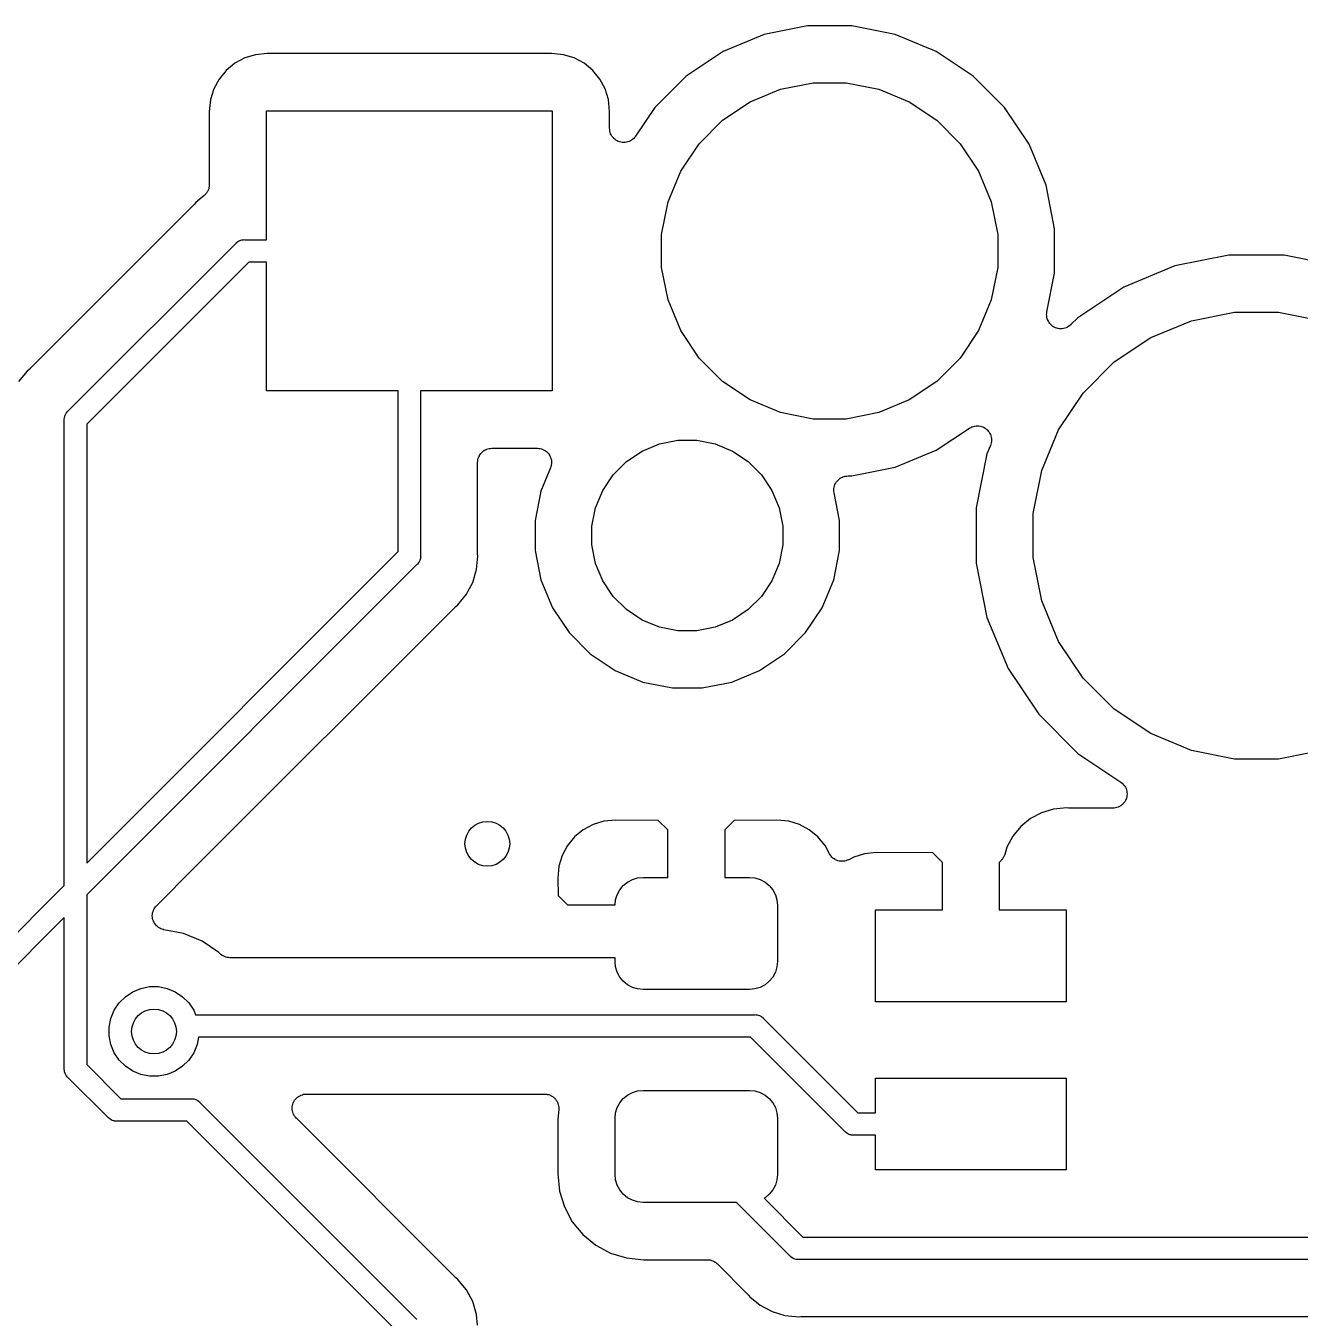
# Model space of a CAD drawing. Extents: x 2.15 to 10.02, y -5.18 to -1.32.
# Drawn here: x 9.0276 to 9.4754, y -3.4033 to -2.9493 of the extents above; entities that cross this region are included whole.
import ezdxf

# ---------------------------------------------------------------- set-up
doc = ezdxf.new("R2010")
doc.units = 0
doc.header["$MEASUREMENT"] = 0
doc.layers.add('BLACK', color=7, linetype='CONTINUOUS')

msp = doc.modelspace()

# ---------------------------------------------------------------- linework, layer by layer
at = {"layer": 'BLACK', "linetype": 'CONTINUOUS'}
for p, q in [((9.30225, -2.94929), (9.28698, -2.95233)), ((9.31783, -2.94929), (9.30225, -2.94929)), ((9.3331, -2.95233), (9.31783, -2.94929)), ((9.28698, -2.95233), (9.27259, -2.95829)), ((9.34749, -2.95829), (9.3331, -2.95233)), ((9.10828, -2.95942), (9.10451, -2.96057)), ((9.11245, -2.95901), (9.10828, -2.95942)), ((9.21235, -2.95901), (9.11245, -2.95901)), ((9.21652, -2.95942), (9.21235, -2.95901)), ((9.22029, -2.96057), (9.21652, -2.95942)), ((9.27259, -2.95829), (9.25964, -2.96694)), ((9.36043, -2.96694), (9.34749, -2.95829)), ((9.10104, -2.96242), (9.09799, -2.96492)), ((9.10451, -2.96057), (9.10104, -2.96242)), ((9.22376, -2.96242), (9.22029, -2.96057)), ((9.22681, -2.96492), (9.22376, -2.96242)), ((9.09549, -2.96797), (9.09364, -2.97144)), ((9.09799, -2.96492), (9.09549, -2.96797)), ((9.22931, -2.96797), (9.22681, -2.96492)), ((9.23117, -2.97144), (9.22931, -2.96797)), ((9.25964, -2.96694), (9.24863, -2.97795)), ((9.37145, -2.97795), (9.36043, -2.96694)), ((9.09364, -2.97144), (9.09249, -2.97521)), ((9.23231, -2.97521), (9.23117, -2.97144)), ((9.28207, -2.97601), (9.29281, -2.97156)), ((9.29281, -2.97156), (9.30422, -2.96929)), ((9.30422, -2.96929), (9.31586, -2.96929)), ((9.31586, -2.96929), (9.32727, -2.97156)), ((9.32727, -2.97156), (9.33801, -2.97601)), ((9.09249, -2.97521), (9.09208, -2.97938)), ((9.23272, -2.97938), (9.23231, -2.97521)), ((9.24863, -2.97795), (9.24188, -2.98806)), ((9.27239, -2.98248), (9.28207, -2.97601)), ((9.33801, -2.97601), (9.34768, -2.98248)), ((9.3801, -2.9909), (9.37145, -2.97795)), ((9.09208, -2.97938), (9.09208, -3.00507)), ((9.1122, -3.02441), (9.1122, -2.97913)), ((9.1122, -2.97913), (9.2126, -2.97913)), ((9.2126, -2.97913), (9.2126, -3.07756)), ((9.23272, -2.98529), (9.23272, -2.97938)), ((9.26417, -2.9907), (9.27239, -2.98248)), ((9.34768, -2.98248), (9.35591, -2.9907)), ((9.23277, -2.98576), (9.23272, -2.98529)), ((9.23281, -2.98624), (9.23277, -2.98576)), ((9.23281, -2.98625), (9.23281, -2.98624)), ((9.23281, -2.98626), (9.23281, -2.98625)), ((9.23295, -2.98671), (9.23281, -2.98626)), ((9.23309, -2.98718), (9.23295, -2.98671)), ((9.2331, -2.98719), (9.23309, -2.98718)), ((9.23309, -2.98718), (9.23309, -2.98718)), ((9.23332, -2.98762), (9.2331, -2.98719)), ((9.23355, -2.98804), (9.23332, -2.98762)), ((9.23355, -2.98805), (9.23355, -2.98804)), ((9.23386, -2.98843), (9.23355, -2.98805)), ((9.23355, -2.98805), (9.23355, -2.98805)), ((9.23416, -2.9888), (9.23386, -2.98843)), ((9.23417, -2.9888), (9.23416, -2.9888)), ((9.23417, -2.98881), (9.23417, -2.9888)), ((9.23455, -2.98912), (9.23417, -2.98881)), ((9.23491, -2.98942), (9.23455, -2.98912)), ((9.23492, -2.98943), (9.23491, -2.98942)), ((9.23535, -2.98966), (9.23492, -2.98943)), ((9.23492, -2.98943), (9.23492, -2.98943)), ((9.23577, -2.98989), (9.23535, -2.98966)), ((9.23578, -2.98989), (9.23577, -2.98989)), ((9.23578, -2.9899), (9.23578, -2.98989)), ((9.23625, -2.99004), (9.23578, -2.9899)), ((9.2367, -2.99018), (9.23625, -2.99004)), ((9.23671, -2.99018), (9.2367, -2.99018)), ((9.2372, -2.99023), (9.23671, -2.99018)), ((9.23671, -2.99018), (9.23671, -2.99018)), ((9.23767, -2.99029), (9.2372, -2.99023)), ((9.23768, -2.99028), (9.23767, -2.99029)), ((9.23816, -2.99024), (9.23768, -2.99029)), ((9.23768, -2.99029), (9.23768, -2.99028)), ((9.23864, -2.9902), (9.23816, -2.99024)), ((9.23865, -2.9902), (9.23864, -2.9902)), ((9.23866, -2.9902), (9.23865, -2.9902)), ((9.23912, -2.99006), (9.23866, -2.9902)), ((9.23958, -2.98993), (9.23912, -2.99006)), ((9.23959, -2.98992), (9.23958, -2.98993)), ((9.24002, -2.9897), (9.23959, -2.98992)), ((9.23959, -2.98992), (9.23959, -2.98992)), ((9.24045, -2.98948), (9.24002, -2.9897)), ((9.24046, -2.98947), (9.24045, -2.98947)), ((9.24045, -2.98947), (9.24045, -2.98948)), ((9.24083, -2.98917), (9.24046, -2.98947)), ((9.24121, -2.98887), (9.24083, -2.98917)), ((9.24122, -2.98886), (9.24121, -2.98886)), ((9.24121, -2.98886), (9.24121, -2.98887)), ((9.24152, -2.9885), (9.24122, -2.98886)), ((9.24184, -2.98812), (9.24152, -2.9885)), ((9.24185, -2.98811), (9.24184, -2.98811)), ((9.24184, -2.98811), (9.24184, -2.98811)), ((9.24184, -2.98811), (9.24184, -2.98812)), ((9.24188, -2.98806), (9.24185, -2.98811)), ((9.25771, -3.00037), (9.26417, -2.9907)), ((9.35591, -2.9907), (9.36237, -3.00037)), ((9.38606, -3.00529), (9.3801, -2.9909)), ((9.25325, -3.01112), (9.25771, -3.00037)), ((9.36237, -3.00037), (9.36683, -3.01112)), ((9.09208, -3.00514), (9.09206, -3.00535)), ((9.09208, -3.00507), (9.09208, -3.00514)), ((9.09026, -3.00893), (9.08732, -3.01134)), ((9.09041, -3.00878), (9.09026, -3.00893)), ((9.09058, -3.00864), (9.09041, -3.00878)), ((9.09076, -3.00843), (9.09058, -3.00864)), ((9.09095, -3.00824), (9.09076, -3.00843)), ((9.09107, -3.00806), (9.09095, -3.00824)), ((9.09121, -3.00789), (9.09107, -3.00806)), ((9.09134, -3.00765), (9.09121, -3.00789)), ((9.09149, -3.00743), (9.09134, -3.00765)), ((9.09157, -3.00723), (9.09149, -3.00743)), ((9.09168, -3.00704), (9.09157, -3.00723)), ((9.09176, -3.00678), (9.09168, -3.00704)), ((9.09186, -3.00653), (9.09176, -3.00678)), ((9.09191, -3.00632), (9.09186, -3.00653)), ((9.09197, -3.00611), (9.09191, -3.00632)), ((9.092, -3.00584), (9.09197, -3.00611)), ((9.09206, -3.00557), (9.092, -3.00584)), ((9.09206, -3.00535), (9.09206, -3.00557)), ((9.38909, -3.02056), (9.38606, -3.00529)), ((9.0864, -3.01243), (9.02916, -3.06967)), ((9.08653, -3.01226), (9.0864, -3.01243)), ((9.08668, -3.01212), (9.08653, -3.01226)), ((9.08673, -3.01206), (9.08668, -3.01212)), ((9.08732, -3.01134), (9.08673, -3.01206)), ((9.25098, -3.02253), (9.25325, -3.01112)), ((9.36683, -3.01112), (9.36909, -3.02253)), ((9.25098, -3.03416), (9.25098, -3.02253)), ((9.36909, -3.02253), (9.36909, -3.03416)), ((9.38909, -3.03613), (9.38909, -3.02056)), ((9.04243, -3.08468), (9.10141, -3.0257)), ((9.10141, -3.0257), (9.10153, -3.02555)), ((9.10153, -3.02555), (9.10213, -3.02506)), ((9.10213, -3.02506), (9.10282, -3.02469)), ((9.10282, -3.02469), (9.10321, -3.02457)), ((9.10321, -3.02457), (9.10356, -3.02447)), ((9.10356, -3.02447), (9.1037, -3.02445)), ((9.1037, -3.02445), (9.10414, -3.02441)), ((9.10414, -3.02441), (9.10433, -3.02439)), ((9.10414, -3.02441), (9.10414, -3.02441)), ((9.10433, -3.02439), (9.10452, -3.02441)), ((9.10452, -3.02441), (9.1122, -3.02441)), ((9.10596, -3.03228), (9.04902, -3.08923)), ((9.1122, -3.03228), (9.10596, -3.03228)), ((9.1122, -3.07756), (9.1122, -3.03228)), ((9.45034, -3.02985), (9.43131, -3.03363)), ((9.46974, -3.02985), (9.45034, -3.02985)), ((9.48877, -3.03363), (9.46974, -3.02985)), ((9.25325, -3.04557), (9.25098, -3.03416)), ((9.36909, -3.03416), (9.36683, -3.04557)), ((9.38639, -3.04975), (9.38909, -3.03613)), ((9.43131, -3.03363), (9.41338, -3.04106)), ((9.41338, -3.04106), (9.39725, -3.05184)), ((9.25771, -3.05632), (9.25325, -3.04557)), ((9.36683, -3.04557), (9.36237, -3.05632)), ((9.38629, -3.05071), (9.38634, -3.05023)), ((9.38634, -3.05023), (9.38639, -3.04975)), ((9.43714, -3.05286), (9.45231, -3.04985)), ((9.45231, -3.04985), (9.46777, -3.04985)), ((9.46777, -3.04985), (9.48294, -3.05286)), ((9.38629, -3.05072), (9.38629, -3.05071)), ((9.38629, -3.05071), (9.38629, -3.05071)), ((9.38634, -3.0512), (9.38629, -3.05072)), ((9.38638, -3.05168), (9.38634, -3.0512)), ((9.38638, -3.05169), (9.38638, -3.05168)), ((9.38652, -3.05216), (9.38638, -3.05169)), ((9.38638, -3.05169), (9.38638, -3.05169)), ((9.38666, -3.05261), (9.38652, -3.05216)), ((9.38666, -3.05262), (9.38666, -3.05261)), ((9.38667, -3.05263), (9.38666, -3.05262)), ((9.38689, -3.05306), (9.38667, -3.05263)), ((9.38712, -3.05348), (9.38689, -3.05306)), ((9.38712, -3.05349), (9.38712, -3.05348)), ((9.38712, -3.05348), (9.38712, -3.05348)), ((9.38742, -3.05386), (9.38712, -3.05349)), ((9.38773, -3.05424), (9.38742, -3.05386)), ((9.38774, -3.05424), (9.38773, -3.05424)), ((9.38773, -3.05424), (9.38773, -3.05424)), ((9.38811, -3.05455), (9.38774, -3.05424)), ((9.38848, -3.05486), (9.38811, -3.05455)), ((9.38849, -3.05486), (9.38848, -3.05486)), ((9.38849, -3.05487), (9.38849, -3.05486)), ((9.38892, -3.0551), (9.38849, -3.05487)), ((9.38934, -3.05533), (9.38892, -3.0551)), ((9.39359, -3.05514), (9.39316, -3.05536)), ((9.39401, -3.05492), (9.39359, -3.05514)), ((9.39402, -3.05491), (9.39401, -3.05492)), ((9.3944, -3.05461), (9.39402, -3.05491)), ((9.39402, -3.05491), (9.39402, -3.05491)), ((9.39478, -3.05431), (9.3944, -3.05461)), ((9.39479, -3.0543), (9.39478, -3.0543)), ((9.39478, -3.0543), (9.39478, -3.05431)), ((9.39483, -3.05426), (9.39479, -3.0543)), ((9.39479, -3.0543), (9.39479, -3.0543)), ((9.39725, -3.05184), (9.39483, -3.05426)), ((9.42286, -3.05878), (9.43714, -3.05286)), ((9.26417, -3.06599), (9.25771, -3.05632)), ((9.36237, -3.05632), (9.35591, -3.06599)), ((9.38935, -3.05533), (9.38934, -3.05533)), ((9.38934, -3.05533), (9.38934, -3.05533)), ((9.38982, -3.05548), (9.38935, -3.05533)), ((9.39027, -3.05562), (9.38982, -3.05548)), ((9.39028, -3.05562), (9.39027, -3.05562)), ((9.39027, -3.05562), (9.39027, -3.05562)), ((9.39076, -3.05567), (9.39028, -3.05562)), ((9.39124, -3.05572), (9.39076, -3.05567)), ((9.39125, -3.05572), (9.39124, -3.05572)), ((9.39124, -3.05572), (9.39124, -3.05572)), ((9.39173, -3.05568), (9.39125, -3.05572)), ((9.39221, -3.05564), (9.39173, -3.05568)), ((9.39222, -3.05564), (9.39221, -3.05564)), ((9.39269, -3.0555), (9.39222, -3.05564)), ((9.39222, -3.05564), (9.39222, -3.05564)), ((9.39315, -3.05537), (9.39269, -3.0555)), ((9.39316, -3.05536), (9.39315, -3.05536)), ((9.39315, -3.05536), (9.39315, -3.05537)), ((9.41, -3.06737), (9.42286, -3.05878)), ((9.27239, -3.07422), (9.26417, -3.06599)), ((9.35591, -3.06599), (9.34768, -3.07422)), ((9.39906, -3.07831), (9.41, -3.06737)), ((9.02807, -3.07059), (9.02508, -3.07423)), ((9.0288, -3.07), (9.02807, -3.07059)), ((9.02894, -3.06985), (9.0288, -3.07)), ((9.02911, -3.06972), (9.02894, -3.06985)), ((9.02916, -3.06967), (9.02911, -3.06972)), ((9.15846, -3.07756), (9.1122, -3.07756)), ((9.15846, -3.134), (9.15846, -3.07756)), ((9.2126, -3.07756), (9.16634, -3.07756)), ((9.16634, -3.07756), (9.16634, -3.13544)), ((9.28207, -3.08068), (9.27239, -3.07422)), ((9.34768, -3.07422), (9.33801, -3.08068)), ((9.29281, -3.08513), (9.28207, -3.08068)), ((9.33801, -3.08068), (9.32727, -3.08513)), ((9.39047, -3.09116), (9.39906, -3.07831)), ((9.04112, -3.0876), (9.0412, -3.08683)), ((9.0412, -3.08683), (9.04142, -3.08608)), ((9.04142, -3.08608), (9.04179, -3.0854)), ((9.04179, -3.0854), (9.04191, -3.08525)), ((9.04191, -3.08525), (9.04228, -3.0848)), ((9.04228, -3.0848), (9.04243, -3.08468)), ((9.30422, -3.0874), (9.29281, -3.08513)), ((9.32727, -3.08513), (9.31586, -3.0874)), ((9.04114, -3.08779), (9.04112, -3.0876)), ((9.04114, -3.25132), (9.04114, -3.08779)), ((9.04902, -3.08923), (9.04902, -3.24345)), ((9.31586, -3.0874), (9.30422, -3.0874)), ((9.34749, -3.0984), (9.35914, -3.09062)), ((9.35914, -3.09062), (9.35919, -3.09059)), ((9.35919, -3.09059), (9.3592, -3.09058)), ((9.35919, -3.09059), (9.35919, -3.09059)), ((9.35919, -3.09059), (9.35919, -3.09059)), ((9.3592, -3.09058), (9.35963, -3.09036)), ((9.35963, -3.09036), (9.36005, -3.09014)), ((9.36005, -3.09014), (9.36006, -3.09013)), ((9.36006, -3.09013), (9.36052, -3.09)), ((9.36006, -3.09013), (9.36006, -3.09013)), ((9.36052, -3.09), (9.36099, -3.08986)), ((9.36099, -3.08986), (9.361, -3.08986)), ((9.361, -3.08986), (9.36148, -3.08982)), ((9.361, -3.08986), (9.361, -3.08986)), ((9.36148, -3.08982), (9.36196, -3.08977)), ((9.36196, -3.08977), (9.36197, -3.08978)), ((9.36197, -3.08978), (9.36197, -3.08978)), ((9.36197, -3.08978), (9.36245, -3.08983)), ((9.36245, -3.08983), (9.36293, -3.08988)), ((9.36293, -3.08988), (9.36294, -3.08988)), ((9.36294, -3.08988), (9.36294, -3.08988)), ((9.36294, -3.08988), (9.3634, -3.09002)), ((9.3634, -3.09002), (9.36386, -3.09017)), ((9.36386, -3.09017), (9.36387, -3.09017)), ((9.36387, -3.09017), (9.36388, -3.09017)), ((9.36388, -3.09017), (9.36429, -3.0904)), ((9.36429, -3.0904), (9.36472, -3.09063)), ((9.36472, -3.09063), (9.36473, -3.09064)), ((9.36473, -3.09064), (9.36473, -3.09064)), ((9.36473, -3.09064), (9.36509, -3.09094)), ((9.36509, -3.09094), (9.36547, -3.09126)), ((9.36547, -3.09126), (9.36548, -3.09126)), ((9.36548, -3.09126), (9.36548, -3.09127)), ((9.36548, -3.09127), (9.36578, -3.09163)), ((9.38456, -3.10545), (9.39047, -3.09116)), ((9.25027, -3.09613), (9.25674, -3.09485)), ((9.25674, -3.09485), (9.26334, -3.09485)), ((9.26334, -3.09485), (9.26981, -3.09613)), ((9.36578, -3.09163), (9.36609, -3.09202)), ((9.36609, -3.09202), (9.36609, -3.09202)), ((9.36609, -3.09202), (9.36609, -3.09203)), ((9.36609, -3.09203), (9.36632, -3.09245)), ((9.36632, -3.09245), (9.36654, -3.09288)), ((9.36654, -3.09288), (9.36655, -3.09288)), ((9.36655, -3.09288), (9.36655, -3.09289)), ((9.36655, -3.09289), (9.36669, -3.09335)), ((9.36682, -3.09577), (9.36668, -3.09623)), ((9.36669, -3.09335), (9.36682, -3.09381)), ((9.36682, -3.09381), (9.36682, -3.09382)), ((9.36682, -3.09382), (9.36683, -3.09382)), ((9.36687, -3.09528), (9.36682, -3.09575)), ((9.36682, -3.09575), (9.36682, -3.09576)), ((9.36682, -3.09576), (9.36682, -3.09577)), ((9.36683, -3.09382), (9.36687, -3.0943)), ((9.36687, -3.0943), (9.36692, -3.09478)), ((9.36692, -3.0948), (9.36687, -3.09528)), ((9.36692, -3.09478), (9.36692, -3.09479)), ((9.36692, -3.09479), (9.36692, -3.0948)), ((9.18674, -3.10071), (9.18697, -3.1003)), ((9.18697, -3.1003), (9.18719, -3.09988)), ((9.18719, -3.09988), (9.1872, -3.09987)), ((9.1872, -3.09987), (9.18721, -3.09986)), ((9.18721, -3.09986), (9.18751, -3.0995)), ((9.18751, -3.0995), (9.18782, -3.09913)), ((9.18782, -3.09913), (9.18783, -3.09912)), ((9.18783, -3.09912), (9.18784, -3.09911)), ((9.18784, -3.09911), (9.18821, -3.09881)), ((9.18821, -3.09881), (9.18857, -3.09852)), ((9.18857, -3.09852), (9.18859, -3.09851)), ((9.18859, -3.09851), (9.1886, -3.0985)), ((9.1886, -3.0985), (9.18902, -3.09828)), ((9.18902, -3.09828), (9.18943, -3.09806)), ((9.18943, -3.09806), (9.18945, -3.09805)), ((9.18945, -3.09805), (9.18947, -3.09804)), ((9.18947, -3.09804), (9.18992, -3.09791)), ((9.18992, -3.09791), (9.19037, -3.09778)), ((9.19037, -3.09778), (9.19038, -3.09777)), ((9.19038, -3.09777), (9.1904, -3.09777)), ((9.1904, -3.09777), (9.19087, -3.09773)), ((9.19087, -3.09773), (9.19134, -3.09768)), ((9.19134, -3.09768), (9.20735, -3.09768)), ((9.20735, -3.09768), (9.20739, -3.09768)), ((9.20739, -3.09768), (9.20739, -3.09768)), ((9.20739, -3.09768), (9.2074, -3.09768)), ((9.2074, -3.09768), (9.20742, -3.09768)), ((9.20742, -3.09768), (9.2079, -3.09773)), ((9.2079, -3.09773), (9.20836, -3.09778)), ((9.20836, -3.09778), (9.20838, -3.09779)), ((9.20838, -3.09779), (9.20839, -3.09779)), ((9.20839, -3.09779), (9.20884, -3.09793)), ((9.20884, -3.09793), (9.2093, -3.09807)), ((9.2093, -3.09807), (9.20931, -3.09808)), ((9.20931, -3.09808), (9.20932, -3.09808)), ((9.20932, -3.09808), (9.20973, -3.09831)), ((9.20973, -3.09831), (9.21015, -3.09854)), ((9.21015, -3.09854), (9.21016, -3.09855)), ((9.21016, -3.09855), (9.21018, -3.09855)), ((9.21018, -3.09855), (9.21054, -3.09886)), ((9.21054, -3.09886), (9.2109, -3.09916)), ((9.2109, -3.09916), (9.21091, -3.09917)), ((9.21091, -3.09917), (9.21092, -3.09918)), ((9.21092, -3.09918), (9.21122, -3.09955)), ((9.21122, -3.09955), (9.21152, -3.09992)), ((9.21152, -3.09992), (9.21153, -3.09993)), ((9.21153, -3.09993), (9.21153, -3.09994)), ((9.21153, -3.09994), (9.21175, -3.10036)), ((9.21175, -3.10036), (9.21198, -3.10078)), ((9.23868, -3.10233), (9.24417, -3.09866)), ((9.24417, -3.09866), (9.25027, -3.09613)), ((9.26981, -3.09613), (9.27591, -3.09866)), ((9.27591, -3.09866), (9.28139, -3.10233)), ((9.3331, -3.10436), (9.34749, -3.0984)), ((9.36532, -3.09961), (9.36154, -3.11865)), ((9.36654, -3.09669), (9.36532, -3.09961)), ((9.36668, -3.09623), (9.36654, -3.09669)), ((9.18634, -3.10261), (9.18639, -3.10214)), ((9.18634, -3.10264), (9.18634, -3.10261)), ((9.18634, -3.10265), (9.18634, -3.10264)), ((9.18634, -3.10268), (9.18634, -3.10265)), ((9.18634, -3.10265), (9.18634, -3.10265)), ((9.18634, -3.13421), (9.18634, -3.10268)), ((9.18639, -3.10214), (9.18644, -3.10167)), ((9.18644, -3.10167), (9.18645, -3.10166)), ((9.18645, -3.10164), (9.18659, -3.10119)), ((9.18645, -3.10166), (9.18645, -3.10164)), ((9.18659, -3.10119), (9.18673, -3.10074)), ((9.18673, -3.10074), (9.18674, -3.10073)), ((9.18674, -3.10073), (9.18674, -3.10071)), ((9.21197, -3.10459), (9.2086, -3.11274)), ((9.21211, -3.10414), (9.21197, -3.10459)), ((9.21198, -3.10078), (9.21198, -3.1008)), ((9.21198, -3.1008), (9.21199, -3.10081)), ((9.21199, -3.10081), (9.21212, -3.10126)), ((9.21225, -3.10369), (9.21211, -3.10414)), ((9.21212, -3.10126), (9.21226, -3.10172)), ((9.2123, -3.10319), (9.21225, -3.10366)), ((9.21225, -3.10366), (9.21225, -3.10367)), ((9.21225, -3.10367), (9.21225, -3.10369)), ((9.21226, -3.10172), (9.21226, -3.10173)), ((9.21226, -3.10173), (9.21226, -3.10174)), ((9.21226, -3.10174), (9.21231, -3.10222)), ((9.21235, -3.10271), (9.2123, -3.10319)), ((9.21231, -3.10222), (9.21235, -3.10269)), ((9.21235, -3.10269), (9.21235, -3.1027)), ((9.21235, -3.1027), (9.21235, -3.10271)), ((9.23402, -3.10699), (9.23868, -3.10233)), ((9.28139, -3.10233), (9.28606, -3.10699)), ((9.31783, -3.1074), (9.3331, -3.10436)), ((9.23035, -3.11248), (9.23402, -3.10699)), ((9.28606, -3.10699), (9.28973, -3.11248)), ((9.31214, -3.11002), (9.31237, -3.10961)), ((9.31237, -3.10961), (9.31238, -3.10959)), ((9.31238, -3.10959), (9.31239, -3.10958)), ((9.31239, -3.10958), (9.31269, -3.10922)), ((9.31269, -3.10922), (9.31299, -3.10885)), ((9.31299, -3.10885), (9.313, -3.10884)), ((9.313, -3.10884), (9.31301, -3.10883)), ((9.31301, -3.10883), (9.31338, -3.10854)), ((9.31338, -3.10854), (9.31375, -3.10824)), ((9.31375, -3.10824), (9.31376, -3.10823)), ((9.31376, -3.10823), (9.31377, -3.10822)), ((9.31377, -3.10822), (9.31419, -3.108)), ((9.31419, -3.108), (9.31461, -3.10778)), ((9.31461, -3.10778), (9.31462, -3.10777)), ((9.31462, -3.10777), (9.31464, -3.10777)), ((9.31464, -3.10777), (9.31509, -3.10763)), ((9.31509, -3.10763), (9.31554, -3.1075)), ((9.31554, -3.1075), (9.31556, -3.1075)), ((9.31556, -3.1075), (9.31557, -3.10749)), ((9.31557, -3.10749), (9.31605, -3.10745)), ((9.31605, -3.10745), (9.31651, -3.1074)), ((9.31651, -3.1074), (9.31783, -3.1074)), ((9.38154, -3.12061), (9.38456, -3.10545)), ((9.2086, -3.11274), (9.20654, -3.12308)), ((9.22783, -3.11857), (9.23035, -3.11248)), ((9.28973, -3.11248), (9.29225, -3.11857)), ((9.31151, -3.11234), (9.31157, -3.11187)), ((9.31152, -3.11235), (9.31151, -3.11234)), ((9.31151, -3.11237), (9.31152, -3.11235)), ((9.31156, -3.11284), (9.31151, -3.11237)), ((9.3116, -3.11331), (9.31156, -3.11284)), ((9.31157, -3.11187), (9.31162, -3.1114)), ((9.3116, -3.11334), (9.3116, -3.11331)), ((9.31161, -3.11338), (9.3116, -3.11334)), ((9.3116, -3.11334), (9.3116, -3.11334)), ((9.3116, -3.11334), (9.3116, -3.11334)), ((9.31354, -3.12308), (9.31161, -3.11338)), ((9.31162, -3.11137), (9.31176, -3.11092)), ((9.31162, -3.11138), (9.31162, -3.11137)), ((9.31162, -3.1114), (9.31162, -3.11138)), ((9.31176, -3.11092), (9.3119, -3.11046)), ((9.3119, -3.11046), (9.31191, -3.11045)), ((9.31191, -3.11045), (9.31192, -3.11044)), ((9.31192, -3.11044), (9.31214, -3.11002)), ((9.22654, -3.12505), (9.22783, -3.11857)), ((9.29225, -3.11857), (9.29354, -3.12505)), ((9.36154, -3.11865), (9.36154, -3.13805)), ((9.20654, -3.12308), (9.20654, -3.13362)), ((9.31354, -3.13362), (9.31354, -3.12308)), ((9.38154, -3.13608), (9.38154, -3.12061)), ((9.22654, -3.13165), (9.22654, -3.12505)), ((9.29354, -3.12505), (9.29354, -3.13165)), ((9.22783, -3.13812), (9.22654, -3.13165)), ((9.29354, -3.13165), (9.29225, -3.13812)), ((9.04902, -3.24345), (9.15846, -3.134)), ((9.16628, -3.1364), (9.16609, -3.13705)), ((9.16631, -3.13611), (9.16628, -3.1364)), ((9.16634, -3.13582), (9.16631, -3.13611)), ((9.16634, -3.13544), (9.16636, -3.13563)), ((9.16636, -3.13563), (9.16634, -3.13582)), ((9.16634, -3.13582), (9.16634, -3.13582)), ((9.18599, -3.14032), (9.18645, -3.13563)), ((9.18636, -3.13442), (9.18634, -3.13421)), ((9.18636, -3.13463), (9.18636, -3.13442)), ((9.18636, -3.1347), (9.18636, -3.13463)), ((9.18645, -3.13563), (9.18636, -3.1347)), ((9.20654, -3.13362), (9.2086, -3.14395)), ((9.31148, -3.14395), (9.31354, -3.13362)), ((9.38456, -3.15124), (9.38154, -3.13608)), ((9.16505, -3.13855), (9.04902, -3.25458)), ((9.1652, -3.13843), (9.16505, -3.13855)), ((9.16569, -3.13783), (9.1652, -3.13843)), ((9.16606, -3.13714), (9.16569, -3.13783)), ((9.16609, -3.13705), (9.16606, -3.13714)), ((9.18462, -3.14483), (9.18599, -3.14032)), ((9.23035, -3.14421), (9.22783, -3.13812)), ((9.29225, -3.13812), (9.28973, -3.14421)), ((9.36154, -3.13805), (9.36532, -3.15708)), ((9.18291, -3.14805), (9.18462, -3.14483)), ((9.2086, -3.14395), (9.21263, -3.15369)), ((9.23402, -3.1497), (9.23035, -3.14421)), ((9.28973, -3.14421), (9.28606, -3.1497)), ((9.30745, -3.15369), (9.31148, -3.14395)), ((9.17941, -3.15264), (9.1824, -3.14899)), ((9.1824, -3.14899), (9.18291, -3.14805)), ((9.23868, -3.15437), (9.23402, -3.1497)), ((9.28606, -3.1497), (9.28139, -3.15437)), ((9.08699, -3.24489), (9.17832, -3.15356)), ((9.17832, -3.15356), (9.17837, -3.15351)), ((9.17837, -3.15351), (9.17854, -3.15338)), ((9.17854, -3.15338), (9.17869, -3.15323)), ((9.17869, -3.15323), (9.17941, -3.15264)), ((9.21263, -3.15369), (9.21848, -3.16245)), ((9.24417, -3.15803), (9.23868, -3.15437)), ((9.28139, -3.15437), (9.27591, -3.15803)), ((9.3016, -3.16245), (9.30745, -3.15369)), ((9.39047, -3.16553), (9.38456, -3.15124)), ((9.25027, -3.16056), (9.24417, -3.15803)), ((9.27591, -3.15803), (9.26981, -3.16056)), ((9.36532, -3.15708), (9.37275, -3.175)), ((9.21848, -3.16245), (9.22594, -3.1699)), ((9.25674, -3.16185), (9.25027, -3.16056)), ((9.26334, -3.16185), (9.25674, -3.16185)), ((9.26981, -3.16056), (9.26334, -3.16185)), ((9.29414, -3.1699), (9.3016, -3.16245)), ((9.39906, -3.17839), (9.39047, -3.16553)), ((9.22594, -3.1699), (9.2347, -3.17576)), ((9.28538, -3.17576), (9.29414, -3.1699)), ((9.2347, -3.17576), (9.24443, -3.17979)), ((9.27564, -3.17979), (9.28538, -3.17576)), ((9.37275, -3.175), (9.38353, -3.19114)), ((9.24443, -3.17979), (9.25477, -3.18185)), ((9.25477, -3.18185), (9.26531, -3.18185)), ((9.26531, -3.18185), (9.27564, -3.17979)), ((9.41, -3.18932), (9.39906, -3.17839)), ((9.38353, -3.19114), (9.39725, -3.20486)), ((9.42286, -3.19791), (9.41, -3.18932)), ((9.43714, -3.20383), (9.42286, -3.19791)), ((9.39725, -3.20486), (9.41234, -3.21494)), ((9.45231, -3.20685), (9.43714, -3.20383)), ((9.48294, -3.20383), (9.46777, -3.20685)), ((9.46777, -3.20685), (9.45231, -3.20685)), ((9.41234, -3.21494), (9.41238, -3.21497)), ((9.41238, -3.21497), (9.41238, -3.21497)), ((9.41238, -3.21497), (9.41238, -3.21497)), ((9.41238, -3.21497), (9.41239, -3.21498)), ((9.41239, -3.21498), (9.41277, -3.2153)), ((9.41277, -3.2153), (9.41313, -3.2156)), ((9.41313, -3.2156), (9.41313, -3.2156)), ((9.41313, -3.2156), (9.41314, -3.21561)), ((9.41314, -3.21561), (9.41344, -3.21599)), ((9.41344, -3.21599), (9.41374, -3.21636)), ((9.41374, -3.21636), (9.41375, -3.21636)), ((9.41375, -3.21636), (9.41375, -3.21637)), ((9.41375, -3.21637), (9.41397, -3.21679)), ((9.41397, -3.21679), (9.41419, -3.21722)), ((9.41419, -3.21722), (9.4142, -3.21723)), ((9.4142, -3.21723), (9.4142, -3.21723)), ((9.4142, -3.21723), (9.41433, -3.2177)), ((9.41433, -3.2177), (9.41447, -3.21816)), ((9.41447, -3.21816), (9.41447, -3.21816)), ((9.41447, -3.21816), (9.41447, -3.21817)), ((9.41447, -3.21817), (9.41451, -3.21864)), ((9.41451, -3.21864), (9.41456, -3.21913)), ((9.4127, -3.22295), (9.41233, -3.22326)), ((9.41307, -3.22265), (9.4127, -3.22295)), ((9.41308, -3.22265), (9.41307, -3.22265)), ((9.41339, -3.22226), (9.41308, -3.22264)), ((9.41308, -3.22264), (9.41308, -3.22265)), ((9.4137, -3.2219), (9.41339, -3.22226)), ((9.41394, -3.22146), (9.4137, -3.22189)), ((9.4137, -3.22189), (9.4137, -3.2219)), ((9.4137, -3.2219), (9.4137, -3.2219)), ((9.41416, -3.22104), (9.41394, -3.22146)), ((9.41417, -3.22103), (9.41416, -3.22104)), ((9.41416, -3.22104), (9.41416, -3.22104)), ((9.41431, -3.22056), (9.41417, -3.22103)), ((9.41445, -3.22011), (9.41431, -3.22056)), ((9.41446, -3.2201), (9.41445, -3.22011)), ((9.41445, -3.22011), (9.41445, -3.22011)), ((9.41451, -3.21961), (9.41446, -3.2201)), ((9.41456, -3.21914), (9.41451, -3.21961)), ((9.41456, -3.21913), (9.41456, -3.21914)), ((9.41456, -3.21914), (9.41456, -3.21914)), ((9.38451, -3.2257), (9.38063, -3.22777)), ((9.38873, -3.22442), (9.38451, -3.2257)), ((9.39226, -3.22407), (9.38873, -3.22442)), ((9.39311, -3.22399), (9.39226, -3.22407)), ((9.39396, -3.22407), (9.39311, -3.22399)), ((9.39417, -3.22407), (9.39396, -3.22407)), ((9.39438, -3.22409), (9.39417, -3.22407)), ((9.39445, -3.22409), (9.39438, -3.22409)), ((9.40956, -3.22409), (9.39445, -3.22409)), ((9.41003, -3.22405), (9.40956, -3.22409)), ((9.41052, -3.224), (9.41003, -3.22405)), ((9.41053, -3.224), (9.41052, -3.224)), ((9.41052, -3.224), (9.41052, -3.224)), ((9.41099, -3.22386), (9.41053, -3.224)), ((9.41145, -3.22372), (9.41099, -3.22386)), ((9.41146, -3.22372), (9.41145, -3.22372)), ((9.41189, -3.22349), (9.41146, -3.22372)), ((9.41146, -3.22372), (9.41146, -3.22372)), ((9.41231, -3.22327), (9.41189, -3.22349)), ((9.41232, -3.22326), (9.41231, -3.22327)), ((9.41233, -3.22326), (9.41232, -3.22326)), ((9.22348, -3.23172), (9.22044, -3.23421)), ((9.22696, -3.22986), (9.22348, -3.23172)), ((9.23072, -3.22871), (9.22696, -3.22986)), ((9.23487, -3.22831), (9.23072, -3.22871)), ((9.24985, -3.22841), (9.23487, -3.22831)), ((9.25319, -3.23175), (9.24985, -3.22841)), ((9.25319, -3.24843), (9.25319, -3.23175)), ((9.27652, -3.22841), (9.27319, -3.23175)), ((9.27319, -3.23175), (9.27319, -3.24843)), ((9.2915, -3.22831), (9.27652, -3.22841)), ((9.29565, -3.22871), (9.2915, -3.22831)), ((9.29942, -3.22986), (9.29565, -3.22871)), ((9.3029, -3.23172), (9.29942, -3.22986)), ((9.30594, -3.23421), (9.3029, -3.23172)), ((9.37722, -3.23057), (9.37443, -3.23397)), ((9.38063, -3.22777), (9.37722, -3.23057)), ((9.22044, -3.23421), (9.21794, -3.23726)), ((9.30844, -3.23726), (9.30594, -3.23421)), ((9.37443, -3.23397), (9.37235, -3.23786)), ((9.21608, -3.24073), (9.21494, -3.2445)), ((9.21794, -3.23726), (9.21608, -3.24073)), ((9.30999, -3.24015), (9.30844, -3.23726)), ((9.31025, -3.24054), (9.30999, -3.24015)), ((9.31051, -3.24094), (9.31025, -3.24054)), ((9.31052, -3.24095), (9.31051, -3.24094)), ((9.31053, -3.24096), (9.31052, -3.24095)), ((9.31086, -3.2413), (9.31053, -3.24096)), ((9.31119, -3.24163), (9.31086, -3.2413)), ((9.31849, -3.24128), (9.31675, -3.2422)), ((9.32226, -3.24013), (9.31849, -3.24128)), ((9.32641, -3.23972), (9.32226, -3.24013)), ((9.34631, -3.23983), (9.32641, -3.23972)), ((9.34965, -3.24316), (9.34631, -3.23983)), ((9.37128, -3.2411), (9.37117, -3.24136)), ((9.37141, -3.24086), (9.37128, -3.2411)), ((9.37148, -3.24066), (9.37141, -3.24086)), ((9.37156, -3.24046), (9.37148, -3.24066)), ((9.37158, -3.24039), (9.37156, -3.24046)), ((9.37235, -3.23786), (9.37158, -3.24039)), ((9.07353, -3.25836), (9.08699, -3.24489)), ((9.21494, -3.2445), (9.21453, -3.24864)), ((9.31121, -3.24164), (9.31119, -3.24163)), ((9.31122, -3.24165), (9.31121, -3.24164)), ((9.31161, -3.24192), (9.31122, -3.24165)), ((9.312, -3.24218), (9.31161, -3.24192)), ((9.31201, -3.24219), (9.312, -3.24218)), ((9.31203, -3.2422), (9.31201, -3.24219)), ((9.31246, -3.24238), (9.31203, -3.2422)), ((9.3129, -3.24256), (9.31246, -3.24238)), ((9.31291, -3.24257), (9.3129, -3.24256)), ((9.31293, -3.24257), (9.31291, -3.24257)), ((9.31339, -3.24267), (9.31293, -3.24257)), ((9.31385, -3.24276), (9.31339, -3.24267)), ((9.31387, -3.24276), (9.31385, -3.24276)), ((9.31389, -3.24277), (9.31387, -3.24276)), ((9.31436, -3.24277), (9.31389, -3.24277)), ((9.31483, -3.24278), (9.31436, -3.24277)), ((9.31484, -3.24277), (9.31483, -3.24278)), ((9.31486, -3.24277), (9.31484, -3.24277)), ((9.31532, -3.24268), (9.31486, -3.24277)), ((9.31579, -3.2426), (9.31532, -3.24268)), ((9.3158, -3.24259), (9.31579, -3.2426)), ((9.31582, -3.24259), (9.3158, -3.24259)), ((9.31625, -3.24241), (9.31582, -3.24259)), ((9.31669, -3.24224), (9.31625, -3.24241)), ((9.31672, -3.24222), (9.31669, -3.24224)), ((9.31675, -3.2422), (9.31672, -3.24222)), ((9.31672, -3.24222), (9.31672, -3.24222)), ((9.31672, -3.24222), (9.31672, -3.24222)), ((9.34965, -3.25984), (9.34965, -3.24316)), ((9.37033, -3.24248), (9.36965, -3.24316)), ((9.36965, -3.24316), (9.36965, -3.25984)), ((9.37047, -3.24231), (9.37033, -3.24248)), ((9.37062, -3.24216), (9.37047, -3.24231)), ((9.37078, -3.24193), (9.37062, -3.24216)), ((9.37095, -3.24172), (9.37078, -3.24193)), ((9.37105, -3.24153), (9.37095, -3.24172)), ((9.37117, -3.24136), (9.37105, -3.24153)), ((9.21453, -3.24864), (9.21462, -3.25476)), ((9.23753, -3.25131), (9.23902, -3.25008)), ((9.23902, -3.25008), (9.24072, -3.24917)), ((9.24072, -3.24917), (9.24257, -3.24861)), ((9.24257, -3.24861), (9.24449, -3.24843)), ((9.24449, -3.24843), (9.25319, -3.24843)), ((9.27319, -3.24843), (9.28189, -3.24843)), ((9.28189, -3.24843), (9.28381, -3.24861)), ((9.28381, -3.24861), (9.28566, -3.24917)), ((9.28566, -3.24917), (9.28736, -3.25008)), ((9.28736, -3.25008), (9.28885, -3.25131)), ((8.97058, -3.32188), (9.04114, -3.25132)), ((9.04902, -3.25458), (9.04902, -3.31416)), ((9.21462, -3.25476), (9.21797, -3.25811)), ((9.23483, -3.25635), (9.23539, -3.2545)), ((9.23539, -3.2545), (9.2363, -3.2528)), ((9.2363, -3.2528), (9.23753, -3.25131)), ((9.28885, -3.25131), (9.29007, -3.2528)), ((9.29007, -3.2528), (9.29098, -3.2545)), ((9.29098, -3.2545), (9.29154, -3.25635)), ((9.07269, -3.25952), (9.07291, -3.25911)), ((9.07291, -3.2591), (9.07292, -3.25909)), ((9.07291, -3.25911), (9.07291, -3.2591)), ((9.07292, -3.25909), (9.07322, -3.25873)), ((9.07322, -3.25873), (9.07353, -3.25836)), ((9.21797, -3.25811), (9.23466, -3.25811)), ((9.23466, -3.25811), (9.23483, -3.25635)), ((9.29154, -3.25635), (9.29173, -3.25827)), ((9.29173, -3.25827), (9.29173, -3.27795)), ((9.04114, -3.26246), (8.97717, -3.32643)), ((9.04114, -3.3156), (9.04114, -3.26246)), ((9.07206, -3.26185), (9.07211, -3.26138)), ((9.07206, -3.26186), (9.07206, -3.26185)), ((9.07206, -3.26188), (9.07206, -3.26186)), ((9.07211, -3.26235), (9.07206, -3.26188)), ((9.07211, -3.26138), (9.07216, -3.2609)), ((9.07215, -3.26283), (9.07211, -3.26235)), ((9.07215, -3.26284), (9.07215, -3.26283)), ((9.07215, -3.26285), (9.07215, -3.26284)), ((9.07229, -3.2633), (9.07215, -3.26285)), ((9.07216, -3.26088), (9.07231, -3.26042)), ((9.07216, -3.26089), (9.07216, -3.26088)), ((9.07216, -3.2609), (9.07216, -3.26089)), ((9.07242, -3.26376), (9.07229, -3.2633)), ((9.07231, -3.26042), (9.07245, -3.25997)), ((9.07243, -3.26377), (9.07242, -3.26376)), ((9.07243, -3.26378), (9.07243, -3.26377)), ((9.07265, -3.2642), (9.07243, -3.26378)), ((9.07245, -3.25995), (9.07269, -3.25952)), ((9.07245, -3.25996), (9.07245, -3.25995)), ((9.07245, -3.25997), (9.07245, -3.25996)), ((9.32618, -3.29213), (9.32618, -3.25984)), ((9.32618, -3.25984), (9.34965, -3.25984)), ((9.36965, -3.25984), (9.39311, -3.25984)), ((9.39311, -3.25984), (9.39311, -3.29213)), ((9.07288, -3.26463), (9.07265, -3.2642)), ((9.07288, -3.26464), (9.07288, -3.26463)), ((9.07289, -3.26465), (9.07288, -3.26464)), ((9.07319, -3.26502), (9.07289, -3.26465)), ((9.07349, -3.26539), (9.07319, -3.26502)), ((9.07349, -3.2654), (9.07349, -3.26539)), ((9.0735, -3.2654), (9.07349, -3.2654)), ((9.07387, -3.26571), (9.0735, -3.2654)), ((9.07423, -3.26602), (9.07387, -3.26571)), ((9.07424, -3.26602), (9.07423, -3.26602)), ((9.07425, -3.26603), (9.07424, -3.26602)), ((9.07467, -3.26626), (9.07425, -3.26603)), ((9.07509, -3.26649), (9.07467, -3.26626)), ((9.0751, -3.26649), (9.07509, -3.26649)), ((9.07511, -3.2665), (9.0751, -3.26649)), ((9.07556, -3.26664), (9.07511, -3.2665)), ((9.07602, -3.26678), (9.07556, -3.26664)), ((9.07604, -3.26679), (9.07602, -3.26678)), ((9.07609, -3.2668), (9.07604, -3.26679)), ((9.07604, -3.26679), (9.07604, -3.26679)), ((9.07604, -3.26679), (9.07604, -3.26679)), ((9.08307, -3.26819), (9.07609, -3.2668)), ((9.08957, -3.27088), (9.08307, -3.26819)), ((9.09543, -3.27479), (9.08957, -3.27088)), ((9.09582, -3.27519), (9.09543, -3.27479)), ((9.09618, -3.27548), (9.09582, -3.27519)), ((9.09653, -3.27578), (9.09618, -3.27548)), ((9.09656, -3.27579), (9.09653, -3.27578)), ((9.09658, -3.27581), (9.09656, -3.27579)), ((9.09698, -3.27603), (9.09658, -3.27581)), ((9.09739, -3.27625), (9.09698, -3.27603)), ((9.09741, -3.27626), (9.09739, -3.27625)), ((9.09744, -3.27627), (9.09741, -3.27626)), ((9.09788, -3.2764), (9.09744, -3.27627)), ((9.09832, -3.27654), (9.09788, -3.2764)), ((9.09834, -3.27655), (9.09832, -3.27654)), ((9.09837, -3.27655), (9.09834, -3.27655)), ((9.09883, -3.2766), (9.09837, -3.27655)), ((9.09929, -3.27665), (9.09883, -3.2766)), ((9.09934, -3.27665), (9.09929, -3.27665)), ((9.09936, -3.27665), (9.09934, -3.27665)), ((9.09934, -3.27665), (9.09934, -3.27665)), ((9.09934, -3.27665), (9.09934, -3.27665)), ((9.23465, -3.27665), (9.09936, -3.27665)), ((9.23465, -3.27795), (9.23465, -3.27665)), ((9.23483, -3.27987), (9.23465, -3.27795)), ((9.23539, -3.28172), (9.23483, -3.27987)), ((9.2363, -3.28342), (9.23539, -3.28172)), ((9.29098, -3.28172), (9.29007, -3.28342)), ((9.29154, -3.27987), (9.29098, -3.28172)), ((9.29173, -3.27795), (9.29154, -3.27987)), ((9.23753, -3.28491), (9.2363, -3.28342)), ((9.23902, -3.28614), (9.23753, -3.28491)), ((9.24072, -3.28705), (9.23902, -3.28614)), ((9.28736, -3.28614), (9.28566, -3.28705)), ((9.28885, -3.28491), (9.28736, -3.28614)), ((9.29007, -3.28342), (9.28885, -3.28491)), ((9.06041, -3.29252), (9.0626, -3.29033)), ((9.0626, -3.29033), (9.06518, -3.2886)), ((9.06518, -3.2886), (9.06804, -3.28742)), ((9.06804, -3.28742), (9.07109, -3.28681)), ((9.07109, -3.28681), (9.07419, -3.28681)), ((9.07419, -3.28681), (9.07723, -3.28742)), ((9.07723, -3.28742), (9.0801, -3.2886)), ((9.0801, -3.2886), (9.08268, -3.29033)), ((9.08268, -3.29033), (9.08487, -3.29252)), ((9.24257, -3.28761), (9.24072, -3.28705)), ((9.24449, -3.2878), (9.24257, -3.28761)), ((9.28189, -3.2878), (9.24449, -3.2878)), ((9.28381, -3.28761), (9.28189, -3.2878)), ((9.28566, -3.28705), (9.28381, -3.28761)), ((9.0575, -3.29797), (9.05868, -3.2951)), ((9.05868, -3.2951), (9.06041, -3.29252)), ((9.08487, -3.29252), (9.08659, -3.2951)), ((9.08659, -3.2951), (9.08724, -3.29665)), ((9.39311, -3.29213), (9.32618, -3.29213)), ((9.05689, -3.30101), (9.0575, -3.29797)), ((9.08724, -3.29665), (9.28366, -3.29665)), ((9.28366, -3.29665), (9.28386, -3.29663)), ((9.28386, -3.29663), (9.28405, -3.29665)), ((9.28405, -3.29665), (9.28405, -3.29665)), ((9.28405, -3.29665), (9.28463, -3.29671)), ((9.28463, -3.29671), (9.28537, -3.29693)), ((9.28537, -3.29693), (9.28606, -3.2973)), ((9.28606, -3.2973), (9.28665, -3.29779)), ((9.28665, -3.29779), (9.28678, -3.29794)), ((9.28678, -3.29794), (9.31994, -3.3311)), ((9.05689, -3.30411), (9.05689, -3.30101)), ((9.0575, -3.30715), (9.05689, -3.30411)), ((9.0883, -3.30453), (9.08778, -3.30715)), ((9.28223, -3.30453), (9.0883, -3.30453)), ((9.31539, -3.33769), (9.28223, -3.30453)), ((9.05868, -3.31002), (9.0575, -3.30715)), ((9.08778, -3.30715), (9.08659, -3.31002)), ((9.06041, -3.3126), (9.05868, -3.31002)), ((9.0626, -3.31479), (9.06041, -3.3126)), ((9.08487, -3.3126), (9.08268, -3.31479)), ((9.08659, -3.31002), (9.08487, -3.3126)), ((9.04112, -3.31579), (9.04114, -3.3156)), ((9.04114, -3.31598), (9.04112, -3.31579)), ((9.04117, -3.31627), (9.04114, -3.31598)), ((9.04114, -3.31598), (9.04114, -3.31598)), ((9.0412, -3.31656), (9.04117, -3.31627)), ((9.04124, -3.31671), (9.0412, -3.31656)), ((9.04142, -3.3173), (9.04124, -3.31671)), ((9.04179, -3.31799), (9.04142, -3.3173)), ((9.04228, -3.31859), (9.04179, -3.31799)), ((9.04902, -3.31416), (9.06104, -3.32618)), ((9.06518, -3.31652), (9.0626, -3.31479)), ((9.06804, -3.3177), (9.06518, -3.31652)), ((9.07109, -3.31831), (9.06804, -3.3177)), ((9.07419, -3.31831), (9.07109, -3.31831)), ((9.07723, -3.3177), (9.07419, -3.31831)), ((9.0801, -3.31652), (9.07723, -3.3177)), ((9.08268, -3.31479), (9.0801, -3.31652)), ((9.04243, -3.31871), (9.04228, -3.31859)), ((9.05649, -3.33277), (9.04243, -3.31871)), ((9.32618, -3.3311), (9.32618, -3.3189)), ((9.32618, -3.3189), (9.39311, -3.3189)), ((9.39311, -3.3189), (9.39311, -3.35118)), ((9.06104, -3.32618), (9.08567, -3.32618)), ((9.08567, -3.32618), (9.08587, -3.32616)), ((9.08587, -3.32616), (9.08606, -3.32618)), ((9.08606, -3.32618), (9.08606, -3.32618)), ((9.08606, -3.32618), (9.08664, -3.32624)), ((9.08664, -3.32624), (9.08738, -3.32646)), ((9.08738, -3.32646), (9.08806, -3.32683)), ((9.08806, -3.32683), (9.08866, -3.32732)), ((9.08866, -3.32732), (9.08879, -3.32747)), ((9.08879, -3.32747), (9.16505, -3.40373)), ((9.12145, -3.32805), (9.12159, -3.32759)), ((9.12159, -3.32758), (9.1216, -3.32757)), ((9.12159, -3.32759), (9.12159, -3.32758)), ((9.1216, -3.32757), (9.12182, -3.32715)), ((9.12182, -3.32715), (9.12205, -3.32673)), ((9.12205, -3.32673), (9.12206, -3.32672)), ((9.12206, -3.32672), (9.12237, -3.32635)), ((9.12206, -3.32672), (9.12206, -3.32672)), ((9.12237, -3.32635), (9.12267, -3.32598)), ((9.12267, -3.32598), (9.12268, -3.32597)), ((9.12268, -3.32597), (9.12269, -3.32597)), ((9.12269, -3.32597), (9.12306, -3.32566)), ((9.12306, -3.32566), (9.12343, -3.32536)), ((9.12343, -3.32536), (9.12344, -3.32536)), ((9.12344, -3.32536), (9.12345, -3.32535)), ((9.12345, -3.32535), (9.12387, -3.32513)), ((9.12387, -3.32513), (9.12429, -3.3249)), ((9.12429, -3.3249), (9.1243, -3.3249)), ((9.1243, -3.3249), (9.12431, -3.3249)), ((9.12431, -3.3249), (9.12477, -3.32476)), ((9.12477, -3.32476), (9.12523, -3.32462)), ((9.12523, -3.32462), (9.12524, -3.32462)), ((9.12524, -3.32462), (9.12572, -3.32457)), ((9.12524, -3.32462), (9.12524, -3.32462)), ((9.12572, -3.32457), (9.1262, -3.32453)), ((9.1262, -3.32453), (9.20987, -3.32453)), ((9.20987, -3.32453), (9.20994, -3.32453)), ((9.20994, -3.32453), (9.21017, -3.32455)), ((9.21017, -3.32455), (9.2104, -3.32455)), ((9.2104, -3.32455), (9.21065, -3.32461)), ((9.21065, -3.32461), (9.21091, -3.32464)), ((9.21091, -3.32464), (9.21113, -3.32471)), ((9.21113, -3.32471), (9.21135, -3.32475)), ((9.21135, -3.32475), (9.21159, -3.32485)), ((9.21159, -3.32485), (9.21184, -3.32493)), ((9.21184, -3.32493), (9.21204, -3.32504)), ((9.21204, -3.32504), (9.21225, -3.32513)), ((9.21225, -3.32513), (9.21247, -3.32528)), ((9.21247, -3.32528), (9.2127, -3.3254)), ((9.2127, -3.3254), (9.21287, -3.32555)), ((9.21287, -3.32555), (9.21306, -3.32568)), ((9.21306, -3.32568), (9.21325, -3.32586)), ((9.21325, -3.32586), (9.21345, -3.32603)), ((9.21345, -3.32603), (9.21359, -3.32621)), ((9.21359, -3.32621), (9.21375, -3.32637)), ((9.21375, -3.32637), (9.21389, -3.32659)), ((9.21389, -3.32659), (9.21406, -3.32679)), ((9.21406, -3.32679), (9.21416, -3.32699)), ((9.21416, -3.32699), (9.21429, -3.32718)), ((9.21429, -3.32718), (9.21439, -3.32742)), ((9.21439, -3.32742), (9.21451, -3.32765)), ((9.23539, -3.3293), (9.2363, -3.3276)), ((9.2363, -3.3276), (9.23753, -3.32611)), ((9.23753, -3.32611), (9.23902, -3.32489)), ((9.23902, -3.32489), (9.24072, -3.32398)), ((9.24072, -3.32398), (9.24257, -3.32342)), ((9.24257, -3.32342), (9.24449, -3.32323)), ((9.24449, -3.32323), (9.28189, -3.32323)), ((9.28189, -3.32323), (9.28381, -3.32342)), ((9.28381, -3.32342), (9.28566, -3.32398)), ((9.28566, -3.32398), (9.28736, -3.32489)), ((9.28736, -3.32489), (9.28885, -3.32611)), ((9.28885, -3.32611), (9.29007, -3.3276)), ((9.29007, -3.3276), (9.29098, -3.3293)), ((9.1212, -3.32947), (9.12125, -3.329)), ((9.1212, -3.32948), (9.1212, -3.32947)), ((9.1212, -3.32949), (9.1212, -3.32948)), ((9.12124, -3.32997), (9.1212, -3.32949)), ((9.12128, -3.33045), (9.12124, -3.32997)), ((9.12125, -3.329), (9.1213, -3.32852)), ((9.12129, -3.33046), (9.12128, -3.33045)), ((9.12142, -3.33092), (9.12129, -3.33046)), ((9.12129, -3.33046), (9.12129, -3.33046)), ((9.1213, -3.3285), (9.12145, -3.32805)), ((9.1213, -3.32851), (9.1213, -3.3285)), ((9.1213, -3.32852), (9.1213, -3.32851)), ((9.12156, -3.33138), (9.12142, -3.33092)), ((9.12156, -3.33139), (9.12156, -3.33138)), ((9.12156, -3.3314), (9.12156, -3.33139)), ((9.12178, -3.33183), (9.12156, -3.3314)), ((9.122, -3.33225), (9.12178, -3.33183)), ((9.21451, -3.32765), (9.21457, -3.32787)), ((9.21485, -3.33002), (9.21452, -3.33332)), ((9.21457, -3.32787), (9.21466, -3.32808)), ((9.21466, -3.32808), (9.21471, -3.32834)), ((9.21471, -3.32834), (9.21479, -3.32859)), ((9.21479, -3.32859), (9.21481, -3.32882)), ((9.21481, -3.32882), (9.21485, -3.32904)), ((9.21485, -3.32904), (9.21485, -3.3293)), ((9.21485, -3.3293), (9.21487, -3.32956)), ((9.21487, -3.32956), (9.21485, -3.32979)), ((9.21485, -3.32979), (9.21485, -3.33002)), ((9.23465, -3.33307), (9.23483, -3.33115)), ((9.23483, -3.33115), (9.23539, -3.3293)), ((9.29098, -3.3293), (9.29154, -3.33115)), ((9.29154, -3.33115), (9.29173, -3.33307)), ((9.31994, -3.3311), (9.32618, -3.3311)), ((9.05661, -3.33292), (9.05649, -3.33277)), ((9.05721, -3.33341), (9.05661, -3.33292)), ((9.05787, -3.33376), (9.05721, -3.33341)), ((9.0579, -3.33377), (9.05787, -3.33376)), ((9.05864, -3.334), (9.0579, -3.33377)), ((9.05871, -3.33401), (9.05864, -3.334)), ((9.05922, -3.33406), (9.05871, -3.33401)), ((9.05941, -3.33407), (9.05922, -3.33406)), ((9.05922, -3.33406), (9.05922, -3.33406)), ((9.0596, -3.33406), (9.05941, -3.33407)), ((9.08424, -3.33406), (9.0596, -3.33406)), ((9.15846, -3.40828), (9.08424, -3.33406)), ((9.12201, -3.33226), (9.122, -3.33225)), ((9.12231, -3.33264), (9.12201, -3.33226)), ((9.12201, -3.33226), (9.12201, -3.33226)), ((9.12261, -3.33301), (9.12231, -3.33264)), ((9.12263, -3.33302), (9.12261, -3.33301)), ((9.12263, -3.33303), (9.12263, -3.33302)), ((9.12266, -3.33306), (9.12263, -3.33303)), ((9.12263, -3.33303), (9.12263, -3.33303)), ((9.17832, -3.38872), (9.12266, -3.33306)), ((9.21452, -3.33332), (9.21452, -3.35251)), ((9.23465, -3.35276), (9.23465, -3.33307)), ((9.29173, -3.33307), (9.29173, -3.35276)), ((9.31551, -3.33784), (9.31539, -3.33769)), ((9.31611, -3.33833), (9.31551, -3.33784)), ((9.31679, -3.33869), (9.31611, -3.33833)), ((9.31718, -3.33881), (9.31679, -3.33869)), ((9.31754, -3.33892), (9.31718, -3.33881)), ((9.31768, -3.33893), (9.31754, -3.33892)), ((9.31811, -3.33898), (9.31768, -3.33893)), ((9.31831, -3.339), (9.31811, -3.33898)), ((9.31811, -3.33898), (9.31811, -3.33898)), ((9.3185, -3.33898), (9.31831, -3.339)), ((9.32618, -3.33898), (9.3185, -3.33898)), ((9.32618, -3.35118), (9.32618, -3.33898)), ((9.21452, -3.35251), (9.21512, -3.3586)), ((9.23483, -3.35468), (9.23465, -3.35276)), ((9.23539, -3.35652), (9.23483, -3.35468)), ((9.29154, -3.35468), (9.29098, -3.35652)), ((9.29173, -3.35276), (9.29154, -3.35468)), ((9.39311, -3.35118), (9.32618, -3.35118)), ((9.21512, -3.3586), (9.21683, -3.36421)), ((9.2363, -3.35822), (9.23539, -3.35652)), ((9.23753, -3.35972), (9.2363, -3.35822)), ((9.29007, -3.35822), (9.28885, -3.35972)), ((9.29098, -3.35652), (9.29007, -3.35822)), ((9.23902, -3.36094), (9.23753, -3.35972)), ((9.24072, -3.36185), (9.23902, -3.36094)), ((9.24257, -3.36241), (9.24072, -3.36185)), ((9.24449, -3.3626), (9.24257, -3.36241)), ((9.27731, -3.3626), (9.24449, -3.3626)), ((9.2961, -3.38139), (9.27731, -3.3626)), ((9.28736, -3.36094), (9.28698, -3.36114)), ((9.28698, -3.36114), (9.30065, -3.3748)), ((9.28885, -3.35972), (9.28736, -3.36094)), ((9.21683, -3.36421), (9.21959, -3.36939)), ((9.21959, -3.36939), (9.22332, -3.37393)), ((9.22332, -3.37393), (9.22785, -3.37765)), ((9.30065, -3.3748), (9.53124, -3.3748)), ((9.22785, -3.37765), (9.23303, -3.38042)), ((9.23303, -3.38042), (9.23865, -3.38212)), ((9.29622, -3.38154), (9.2961, -3.38139)), ((9.29637, -3.38166), (9.29622, -3.38154)), ((9.29638, -3.38167), (9.29637, -3.38166)), ((9.29637, -3.38166), (9.29637, -3.38166)), ((9.29682, -3.38203), (9.29638, -3.38167)), ((9.2975, -3.3824), (9.29682, -3.38203)), ((9.23865, -3.38212), (9.24473, -3.38272)), ((9.24473, -3.38272), (9.26707, -3.38272)), ((9.26707, -3.38272), (9.26709, -3.38272)), ((9.26709, -3.38272), (9.26709, -3.38272)), ((9.26709, -3.38272), (9.26709, -3.38272)), ((9.26709, -3.38272), (9.26714, -3.38272)), ((9.26714, -3.38272), (9.2676, -3.38277)), ((9.2676, -3.38277), (9.26806, -3.38282)), ((9.26806, -3.38282), (9.26809, -3.38283)), ((9.26809, -3.38283), (9.26811, -3.38283)), ((9.26811, -3.38283), (9.26855, -3.38297)), ((9.26855, -3.38297), (9.26899, -3.3831)), ((9.26899, -3.3831), (9.26902, -3.38312)), ((9.26902, -3.38312), (9.26904, -3.38312)), ((9.26904, -3.38312), (9.26945, -3.38335)), ((9.26945, -3.38335), (9.26985, -3.38356)), ((9.26985, -3.38356), (9.26987, -3.38358)), ((9.26987, -3.38358), (9.2699, -3.38359)), ((9.2699, -3.38359), (9.27025, -3.38389)), ((9.27025, -3.38389), (9.27061, -3.38418)), ((9.27061, -3.38418), (9.28108, -3.39466)), ((9.29824, -3.38262), (9.2975, -3.3824)), ((9.29882, -3.38268), (9.29824, -3.38262)), ((9.29902, -3.3827), (9.29882, -3.38268)), ((9.29882, -3.38268), (9.29882, -3.38268)), ((9.29921, -3.38268), (9.29902, -3.3827)), ((9.53268, -3.38268), (9.29921, -3.38268)), ((9.17849, -3.38886), (9.17832, -3.38872)), ((9.17863, -3.38901), (9.17849, -3.38886)), ((9.17869, -3.38905), (9.17863, -3.38901)), ((9.17941, -3.38965), (9.17869, -3.38905)), ((9.1824, -3.39329), (9.17941, -3.38965)), ((9.18462, -3.39745), (9.1824, -3.39329)), ((9.28108, -3.39466), (9.28113, -3.39471)), ((9.28113, -3.39471), (9.28127, -3.39488)), ((9.28127, -3.39488), (9.28141, -3.39502)), ((9.28141, -3.39502), (9.28201, -3.39575)), ((9.18599, -3.40196), (9.18462, -3.39745)), ((9.28201, -3.39575), (9.28565, -3.39874)), ((9.28565, -3.39874), (9.28981, -3.40096)), ((9.18636, -3.40572), (9.18599, -3.40196)), ((9.28981, -3.40096), (9.29432, -3.40233)), ((9.29432, -3.40233), (9.29808, -3.4027)), ((9.29808, -3.4027), (9.29809, -3.4027)), ((9.29809, -3.4027), (9.29902, -3.40279)), ((9.29902, -3.40279), (9.29995, -3.4027)), ((9.29995, -3.4027), (9.30002, -3.4027)), ((9.30002, -3.4027), (9.30023, -3.4027)), ((9.30023, -3.4027), (9.30044, -3.40268)), ((9.30044, -3.40268), (9.53145, -3.40268))]:
    msp.add_line(p, q, dxfattribs=at)
at = {"layer": 'BLACK'}
for centre in [(9.18976, -3.23661), (9.07264, -3.30256)]:
    msp.add_circle(centre, 0.00787, dxfattribs=at)

doc.saveas('drawing.dxf')
